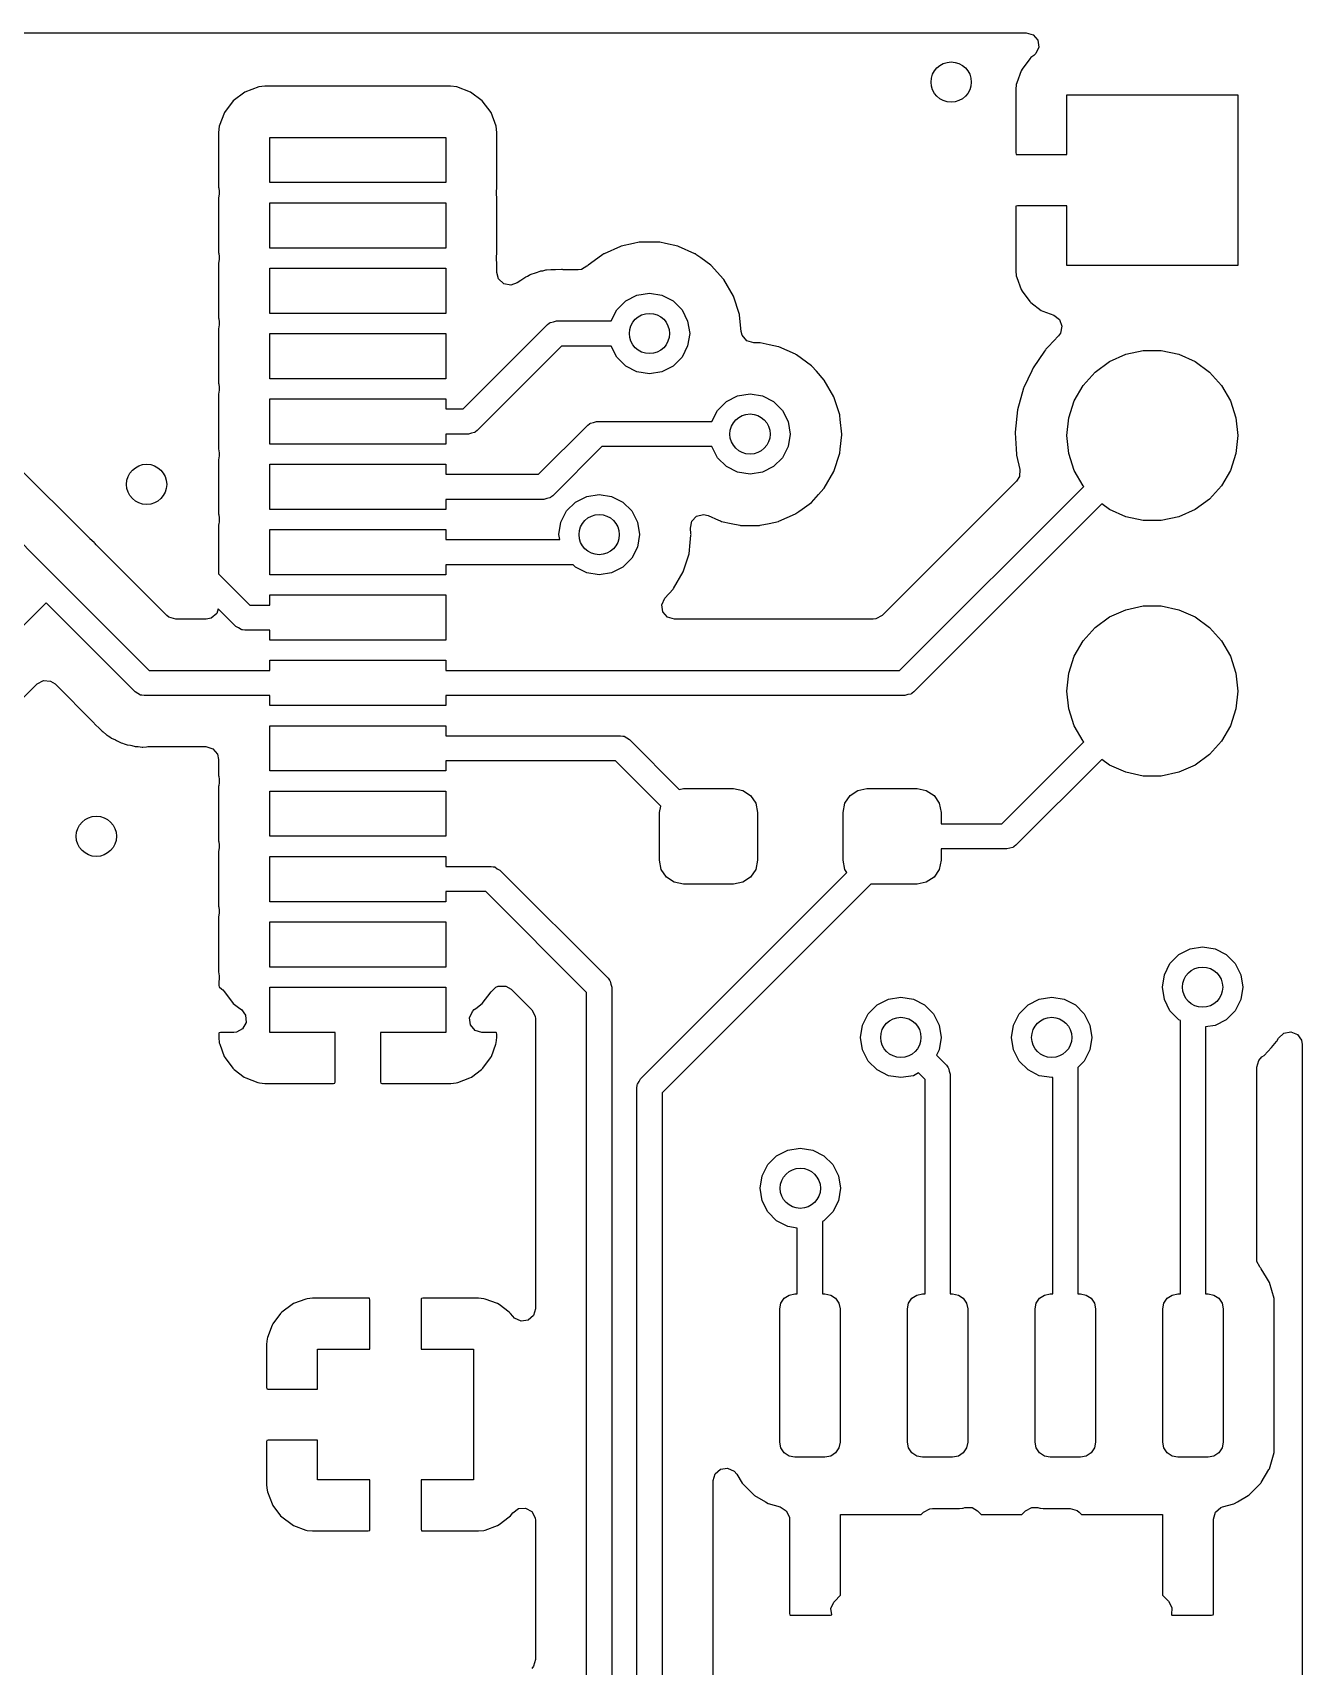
# Model space of a CAD drawing. Extents: x 175.5 to 201.5, y -108.8 to -70.5.
# Drawn here: x 188.87 to 201.49, y -86.75 to -70.51 of the extents above; entities that cross this region are included whole.
import ezdxf

# ---------------------------------------------------------------- set-up
doc = ezdxf.new("R2010")
doc.units = 0
doc.layers.add('BLACK', color=7, linetype='CONTINUOUS')

msp = doc.modelspace()

# ---------------------------------------------------------------- linework, layer by layer
at = {"layer": 'BLACK', "linetype": 'CONTINUOUS'}
for p, q in [((188.209, -70.5085), (198.747, -70.5085)), ((198.747, -70.5085), (198.815, -70.5285)), ((198.815, -70.5285), (198.862, -70.5822)), ((198.872, -70.6524), (198.842, -70.717)), ((198.862, -70.5822), (198.872, -70.6524)), ((198.782, -70.7693), (198.705, -70.8714)), ((198.794, -70.7567), (198.782, -70.7693)), ((198.823, -70.7353), (198.794, -70.7567)), ((198.842, -70.717), (198.823, -70.7353)), ((198.697, -70.8869), (198.652, -71.0074)), ((198.705, -70.8714), (198.697, -70.8869)), ((190.978, -71.0994), (190.862, -71.1867)), ((191.115, -71.0483), (190.978, -71.0994)), ((191.177, -71.0415), (191.115, -71.0483)), ((193.023, -71.0415), (191.177, -71.0415)), ((193.085, -71.0483), (193.023, -71.0415)), ((193.222, -71.0994), (193.085, -71.0483)), ((193.338, -71.1867), (193.222, -71.0994)), ((198.648, -71.0226), (198.642, -71.0735)), ((198.642, -71.0735), (198.642, -71.0803)), ((198.642, -71.0803), (198.642, -71.7029)), ((198.652, -71.0074), (198.648, -71.0226)), ((199.15, -71.721), (199.15, -71.125)), ((199.15, -71.125), (200.85, -71.125)), ((200.85, -71.125), (200.85, -72.825)), ((190.774, -71.3033), (190.723, -71.4397)), ((190.862, -71.1867), (190.774, -71.3033)), ((193.426, -71.3033), (193.338, -71.1867)), ((193.477, -71.4397), (193.426, -71.3033)), ((190.723, -71.4397), (190.716, -71.5019)), ((193.483, -71.5019), (193.477, -71.4397)), ((190.716, -71.5019), (190.716, -72.0481)), ((191.225, -72), (191.225, -71.55)), ((191.225, -71.55), (192.975, -71.55)), ((192.975, -71.55), (192.975, -72)), ((193.483, -72.0481), (193.483, -71.5019)), ((198.642, -71.7029), (198.646, -71.7181)), ((198.646, -71.7181), (198.648, -71.7193)), ((198.648, -71.7193), (198.656, -71.721)), ((198.656, -71.721), (199.15, -71.721)), ((190.716, -72.0481), (190.717, -72.0515)), ((190.721, -72.1136), (190.716, -72.1519)), ((190.717, -72.0515), (190.717, -72.0515)), ((190.717, -72.0515), (190.721, -72.0864)), ((190.721, -72.0864), (190.721, -72.1136)), ((192.975, -72), (191.225, -72)), ((193.479, -72.0864), (193.483, -72.0515)), ((193.479, -72.1136), (193.479, -72.0864)), ((193.483, -72.1519), (193.479, -72.1136)), ((193.483, -72.0515), (193.483, -72.0481)), ((193.483, -72.0515), (193.483, -72.0515)), ((190.716, -72.1519), (190.716, -72.6981)), ((191.225, -72.65), (191.225, -72.2)), ((191.225, -72.2), (192.975, -72.2)), ((192.975, -72.2), (192.975, -72.65)), ((193.483, -72.6981), (193.483, -72.1519)), ((198.644, -72.2349), (198.642, -72.2425)), ((198.642, -72.2425), (198.642, -72.8697)), ((198.645, -72.2335), (198.644, -72.2349)), ((198.66, -72.229), (198.645, -72.2335)), ((199.15, -72.229), (198.66, -72.229)), ((199.15, -72.825), (199.15, -72.229)), ((194.842, -72.6049), (194.718, -72.6312)), ((194.898, -72.5929), (194.842, -72.6049)), ((194.905, -72.5915), (194.898, -72.5929)), ((194.898, -72.5929), (194.898, -72.5929)), ((195.095, -72.5915), (194.905, -72.5915)), ((195.102, -72.5929), (195.095, -72.5915)), ((195.158, -72.6049), (195.102, -72.5929)), ((195.102, -72.5929), (195.102, -72.5929)), ((195.282, -72.6312), (195.158, -72.6049)), ((190.716, -72.6981), (190.717, -72.7015)), ((190.721, -72.7636), (190.716, -72.8019)), ((190.717, -72.7015), (190.717, -72.7015)), ((190.717, -72.7015), (190.721, -72.7364)), ((190.721, -72.7364), (190.721, -72.7636)), ((192.975, -72.65), (191.225, -72.65)), ((193.479, -72.7364), (193.483, -72.7015)), ((193.479, -72.7636), (193.479, -72.7364)), ((193.483, -72.8019), (193.479, -72.7636)), ((193.483, -72.7015), (193.483, -72.6981)), ((193.483, -72.7015), (193.483, -72.7015)), ((194.487, -72.75), (194.389, -72.8211)), ((194.538, -72.7128), (194.487, -72.75)), ((194.543, -72.7089), (194.538, -72.7128)), ((194.538, -72.7128), (194.538, -72.7128)), ((194.549, -72.7062), (194.543, -72.7089)), ((194.712, -72.6339), (194.549, -72.7062)), ((194.549, -72.7062), (194.549, -72.7062)), ((194.718, -72.6312), (194.712, -72.6339)), ((194.712, -72.6339), (194.712, -72.6339)), ((195.288, -72.6339), (195.282, -72.6312)), ((195.451, -72.7062), (195.288, -72.6339)), ((195.288, -72.6339), (195.288, -72.6339)), ((195.457, -72.7089), (195.451, -72.7062)), ((195.451, -72.7062), (195.451, -72.7062)), ((195.462, -72.7128), (195.457, -72.7089)), ((195.512, -72.7491), (195.462, -72.7128)), ((195.462, -72.7128), (195.462, -72.7128)), ((195.611, -72.8211), (195.512, -72.7491)), ((190.716, -72.8019), (190.716, -73.3481)), ((191.225, -73.3), (191.225, -72.85)), ((191.225, -72.85), (192.975, -72.85)), ((192.975, -72.85), (192.975, -73.3)), ((193.483, -72.8948), (193.483, -72.8019)), ((193.5, -72.957), (193.483, -72.8948)), ((193.767, -72.9404), (193.761, -72.9451)), ((193.786, -72.933), (193.767, -72.9404)), ((193.804, -72.9243), (193.786, -72.933)), ((193.815, -72.918), (193.804, -72.9243)), ((193.821, -72.914), (193.815, -72.918)), ((193.864, -72.9016), (193.821, -72.914)), ((193.875, -72.8978), (193.864, -72.9016)), ((193.909, -72.8844), (193.875, -72.8978)), ((193.916, -72.8815), (193.909, -72.8844)), ((193.909, -72.8844), (193.909, -72.8844)), ((193.936, -72.879), (193.916, -72.8815)), ((193.956, -72.875), (193.936, -72.879)), ((193.967, -72.8715), (193.956, -72.875)), ((193.975, -72.8693), (193.967, -72.8715)), ((193.967, -72.8715), (193.967, -72.8715)), ((194.019, -72.8679), (193.975, -72.8693)), ((194.031, -72.867), (194.019, -72.8679)), ((194.035, -72.8665), (194.031, -72.867)), ((194.063, -72.8665), (194.035, -72.8665)), ((194.067, -72.8664), (194.063, -72.8665)), ((194.127, -72.8645), (194.067, -72.8664)), ((194.135, -72.8643), (194.127, -72.8645)), ((194.127, -72.8645), (194.127, -72.8645)), ((194.143, -72.866), (194.135, -72.8643)), ((194.154, -72.8665), (194.143, -72.866)), ((194.292, -72.8665), (194.154, -72.8665)), ((194.325, -72.8621), (194.292, -72.8665)), ((194.378, -72.8292), (194.325, -72.8621)), ((194.379, -72.8305), (194.378, -72.8292)), ((194.384, -72.826), (194.379, -72.8305)), ((194.389, -72.8211), (194.384, -72.826)), ((195.616, -72.826), (195.611, -72.8211)), ((195.734, -72.957), (195.616, -72.826)), ((195.616, -72.826), (195.616, -72.826)), ((198.642, -72.8697), (198.642, -72.8765)), ((198.642, -72.8765), (198.648, -72.9274)), ((198.648, -72.9274), (198.652, -72.9426)), ((200.85, -72.825), (199.15, -72.825)), ((193.551, -73.0064), (193.5, -72.957)), ((193.621, -73.0203), (193.551, -73.0064)), ((193.684, -72.9956), (193.621, -73.0203)), ((193.722, -72.973), (193.684, -72.9955)), ((193.684, -72.9955), (193.684, -72.9956)), ((193.732, -72.9664), (193.722, -72.973)), ((193.761, -72.9451), (193.732, -72.9664)), ((193.761, -72.9451), (193.761, -72.9451)), ((194.876, -73.1196), (195, -73.1)), ((195, -73.1), (195.124, -73.1196)), ((195.739, -72.9631), (195.734, -72.957)), ((195.835, -73.1284), (195.739, -72.9631)), ((198.652, -72.9426), (198.697, -73.0631)), ((198.697, -73.0631), (198.705, -73.0786)), ((198.705, -73.0786), (198.782, -73.1807)), ((194.62, -73.375), (194.676, -73.2649)), ((194.676, -73.2649), (194.765, -73.1764)), ((194.765, -73.1764), (194.876, -73.1196)), ((195.124, -73.1196), (195.235, -73.1764)), ((195.235, -73.1764), (195.324, -73.2649)), ((195.324, -73.2649), (195.38, -73.3764)), ((195.894, -73.3101), (195.835, -73.1284)), ((198.782, -73.1807), (198.794, -73.1933)), ((198.794, -73.1933), (198.896, -73.2698)), ((190.716, -73.3481), (190.717, -73.3515)), ((190.721, -73.4136), (190.716, -73.4519)), ((190.717, -73.3515), (190.717, -73.3515)), ((190.717, -73.3515), (190.721, -73.3864)), ((190.721, -73.3864), (190.721, -73.4136)), ((192.975, -73.3), (191.225, -73.3)), ((193.148, -74.25), (193.987, -73.4116)), ((193.987, -73.4116), (194.004, -73.3983)), ((194.004, -73.3983), (194.007, -73.3948)), ((194.007, -73.3948), (194.01, -73.394)), ((194.01, -73.394), (194.015, -73.3901)), ((194.015, -73.3901), (194.045, -73.3837)), ((194.045, -73.3837), (194.075, -73.375)), ((194.075, -73.375), (194.62, -73.375)), ((195.38, -73.3764), (195.4, -73.5)), ((195.894, -73.3166), (195.894, -73.3101)), ((195.911, -73.4787), (195.894, -73.3166)), ((195.894, -73.3166), (195.894, -73.3166)), ((198.896, -73.2698), (198.912, -73.2783)), ((198.912, -73.2783), (199.021, -73.3191)), ((199.021, -73.3191), (199.078, -73.3618)), ((199.078, -73.3618), (199.102, -73.4283)), ((199.102, -73.4283), (199.087, -73.4977)), ((190.716, -73.4519), (190.716, -73.9981)), ((191.225, -73.95), (191.225, -73.5)), ((191.225, -73.5), (192.975, -73.5)), ((192.975, -73.5), (192.975, -73.95)), ((195.4, -73.5), (195.38, -73.6236)), ((195.922, -73.5178), (195.911, -73.4787)), ((195.968, -73.5715), (195.922, -73.5178)), ((196.037, -73.5915), (195.968, -73.5715)), ((199.068, -73.5242), (198.967, -73.6298)), ((199.087, -73.4977), (199.068, -73.5242)), ((194.127, -73.625), (193.288, -74.4634)), ((194.62, -73.625), (194.127, -73.625)), ((194.676, -73.7351), (194.62, -73.625)), ((194.765, -73.8236), (194.676, -73.7351)), ((195.324, -73.7351), (195.235, -73.8236)), ((195.38, -73.6236), (195.324, -73.7351)), ((196.095, -73.5915), (196.037, -73.5915)), ((196.102, -73.5929), (196.095, -73.5915)), ((196.189, -73.6114), (196.102, -73.5929)), ((196.102, -73.5929), (196.102, -73.5929)), ((196.282, -73.6312), (196.189, -73.6114)), ((196.288, -73.6339), (196.282, -73.6312)), ((196.451, -73.7062), (196.288, -73.6339)), ((196.288, -73.6339), (196.288, -73.6339)), ((196.457, -73.7089), (196.451, -73.7062)), ((196.451, -73.7062), (196.451, -73.7062)), ((196.462, -73.7128), (196.457, -73.7089)), ((196.512, -73.7491), (196.462, -73.7128)), ((196.462, -73.7128), (196.462, -73.7128)), ((196.611, -73.8211), (196.512, -73.7491)), ((198.928, -73.675), (198.815, -73.8417)), ((198.938, -73.6614), (198.928, -73.675)), ((198.941, -73.6571), (198.938, -73.6614)), ((198.938, -73.6614), (198.938, -73.6614)), ((198.967, -73.6298), (198.941, -73.6571)), ((199.575, -73.7789), (199.737, -73.7066)), ((199.737, -73.7066), (199.911, -73.6697)), ((199.911, -73.6697), (200.089, -73.6697)), ((200.089, -73.6697), (200.263, -73.7066)), ((200.263, -73.7066), (200.425, -73.7789)), ((194.876, -73.8804), (194.765, -73.8236)), ((195, -73.9), (194.876, -73.8804)), ((195.124, -73.8804), (195, -73.9)), ((195.235, -73.8236), (195.124, -73.8804)), ((196.616, -73.826), (196.611, -73.8211)), ((196.66, -73.8756), (196.616, -73.826)), ((196.616, -73.826), (196.616, -73.826)), ((196.739, -73.9631), (196.66, -73.8756)), ((198.801, -73.8714), (198.724, -74.0364)), ((198.815, -73.8417), (198.801, -73.8714)), ((199.312, -74.0154), (199.431, -73.8833)), ((199.431, -73.8833), (199.575, -73.7789)), ((200.425, -73.7789), (200.569, -73.8833)), ((200.569, -73.8833), (200.688, -74.0154)), ((190.716, -73.9981), (190.717, -74.0015)), ((190.721, -74.0636), (190.716, -74.1019)), ((190.717, -74.0015), (190.717, -74.0015)), ((190.717, -74.0015), (190.721, -74.0364)), ((190.721, -74.0364), (190.721, -74.0636)), ((192.975, -73.95), (191.225, -73.95)), ((196.835, -74.1284), (196.739, -73.9631)), ((198.721, -74.0443), (198.661, -74.2596)), ((198.724, -74.0364), (198.721, -74.0443)), ((199.223, -74.1693), (199.312, -74.0154)), ((200.688, -74.0154), (200.777, -74.1693)), ((190.716, -74.1019), (190.716, -74.6481)), ((191.225, -74.6), (191.225, -74.15)), ((191.225, -74.15), (192.975, -74.15)), ((192.975, -74.15), (192.975, -74.25)), ((195.676, -74.2649), (195.765, -74.1764)), ((195.765, -74.1764), (195.876, -74.1196)), ((195.876, -74.1196), (196, -74.1)), ((196, -74.1), (196.124, -74.1196)), ((196.124, -74.1196), (196.235, -74.1764)), ((196.235, -74.1764), (196.324, -74.2649)), ((196.894, -74.3101), (196.835, -74.1284)), ((199.169, -74.3383), (199.223, -74.1693)), ((200.777, -74.1693), (200.831, -74.3383)), ((192.975, -74.25), (193.148, -74.25)), ((194.386, -74.4116), (194.404, -74.3983)), ((194.404, -74.3983), (194.407, -74.3948)), ((194.407, -74.3948), (194.41, -74.394)), ((194.41, -74.394), (194.415, -74.3901)), ((194.415, -74.3901), (194.445, -74.3837)), ((194.445, -74.3837), (194.475, -74.375)), ((194.475, -74.375), (195.62, -74.375)), ((195.62, -74.375), (195.676, -74.2649)), ((196.324, -74.2649), (196.38, -74.3764)), ((196.38, -74.3764), (196.4, -74.5)), ((196.894, -74.3166), (196.894, -74.3101)), ((196.898, -74.3551), (196.894, -74.3166)), ((196.894, -74.3166), (196.894, -74.3166)), ((196.914, -74.5), (196.898, -74.3551)), ((198.661, -74.2596), (198.637, -74.4817)), ((199.15, -74.515), (199.169, -74.3383)), ((200.831, -74.3383), (200.85, -74.515)), ((193.2, -74.5), (192.975, -74.5)), ((192.975, -74.5), (192.975, -74.6)), ((193.23, -74.4913), (193.2, -74.5)), ((193.26, -74.4849), (193.23, -74.4913)), ((193.265, -74.481), (193.26, -74.4849)), ((193.268, -74.4802), (193.265, -74.481)), ((193.271, -74.4767), (193.268, -74.4802)), ((193.288, -74.4634), (193.271, -74.4767)), ((193.898, -74.9), (194.386, -74.4116)), ((196.4, -74.5), (196.38, -74.6236)), ((196.898, -74.6515), (196.913, -74.5066)), ((196.913, -74.5066), (196.914, -74.5)), ((198.637, -74.4817), (198.638, -74.4868)), ((198.638, -74.4868), (198.638, -74.4869)), ((198.638, -74.4869), (198.647, -74.6481)), ((199.169, -74.6917), (199.15, -74.515)), ((200.85, -74.515), (200.831, -74.6917)), ((190.716, -74.6481), (190.721, -74.6854)), ((190.721, -74.7136), (190.718, -74.7396)), ((190.721, -74.6854), (190.721, -74.6864)), ((190.721, -74.6864), (190.721, -74.7136)), ((192.975, -74.6), (191.225, -74.6)), ((194.526, -74.625), (194.038, -75.1134)), ((195.62, -74.625), (194.526, -74.625)), ((195.676, -74.7351), (195.62, -74.625)), ((196.38, -74.6236), (196.324, -74.7351)), ((196.835, -74.8716), (196.894, -74.6899)), ((196.894, -74.6899), (196.898, -74.6515)), ((198.647, -74.6481), (198.65, -74.7047)), ((198.65, -74.7047), (198.651, -74.7098)), ((198.651, -74.7098), (198.651, -74.7098)), ((198.651, -74.7098), (198.683, -74.8527)), ((199.223, -74.8607), (199.169, -74.6917)), ((200.831, -74.6917), (200.777, -74.8607)), ((189.431, -75.5352), (188.67, -74.7745)), ((190.718, -74.7396), (190.716, -74.7519)), ((190.716, -74.7519), (190.716, -75.2981)), ((191.225, -75.25), (191.225, -74.8)), ((191.225, -74.8), (192.975, -74.8)), ((192.975, -74.8), (192.975, -74.9)), ((195.765, -74.8236), (195.676, -74.7351)), ((195.876, -74.8804), (195.765, -74.8236)), ((196, -74.9), (195.876, -74.8804)), ((196.124, -74.8804), (196, -74.9)), ((196.235, -74.8236), (196.124, -74.8804)), ((196.324, -74.7351), (196.235, -74.8236)), ((196.739, -75.0369), (196.835, -74.8716)), ((198.683, -74.8527), (198.679, -74.9235)), ((199.312, -75.0146), (199.223, -74.8607)), ((200.777, -74.8607), (200.688, -75.0146)), ((188.125, -74.9482), (189.088, -75.9116)), ((192.975, -74.9), (193.898, -74.9)), ((196.682, -75.0999), (196.735, -75.0419)), ((196.735, -75.0419), (196.739, -75.0369)), ((196.735, -75.0419), (196.735, -75.0419)), ((198.65, -74.9695), (197.314, -76.3046)), ((197.488, -76.85), (199.318, -75.0205)), ((198.679, -74.9235), (198.65, -74.9695)), ((199.318, -75.0205), (199.312, -75.0146)), ((200.688, -75.0146), (200.569, -75.1467)), ((193.95, -75.15), (192.975, -75.15)), ((192.975, -75.15), (192.975, -75.25)), ((193.979, -75.1413), (193.95, -75.15)), ((194.009, -75.1349), (193.979, -75.1413)), ((194.015, -75.131), (194.009, -75.1349)), ((194.017, -75.1302), (194.015, -75.131)), ((194.02, -75.1267), (194.017, -75.1302)), ((194.038, -75.1134), (194.02, -75.1267)), ((194.176, -75.2649), (194.265, -75.1764)), ((194.265, -75.1764), (194.376, -75.1196)), ((194.376, -75.1196), (194.5, -75.1)), ((194.5, -75.1), (194.624, -75.1196)), ((194.624, -75.1196), (194.735, -75.1764)), ((194.735, -75.1764), (194.824, -75.2649)), ((196.519, -75.246), (196.611, -75.1789)), ((196.611, -75.1789), (196.682, -75.0999)), ((199.497, -75.1946), (197.628, -77.0634)), ((199.575, -75.2511), (199.497, -75.1946)), ((200.569, -75.1467), (200.425, -75.2511)), ((190.716, -75.2981), (190.717, -75.3015)), ((190.717, -75.3015), (190.717, -75.3015)), ((190.717, -75.3015), (190.721, -75.3364)), ((190.72, -75.3702), (190.717, -75.397)), ((190.721, -75.3636), (190.72, -75.3702)), ((190.721, -75.3364), (190.721, -75.3636)), ((192.975, -75.25), (191.225, -75.25)), ((194.1, -75.5), (194.12, -75.3764)), ((194.12, -75.3764), (194.176, -75.2649)), ((194.824, -75.2649), (194.88, -75.3764)), ((194.88, -75.3764), (194.9, -75.5)), ((195.407, -75.4373), (195.42, -75.3675)), ((195.42, -75.3675), (195.468, -75.3156)), ((195.468, -75.3156), (195.537, -75.2982)), ((195.537, -75.2982), (195.583, -75.309)), ((195.583, -75.309), (195.687, -75.3552)), ((195.687, -75.3552), (195.706, -75.3636)), ((195.706, -75.3636), (195.718, -75.3688)), ((195.718, -75.3688), (195.811, -75.3886)), ((196.189, -75.3886), (196.282, -75.3688)), ((196.282, -75.3688), (196.288, -75.3661)), ((196.288, -75.3661), (196.451, -75.2938)), ((196.451, -75.2938), (196.457, -75.2911)), ((196.451, -75.2938), (196.451, -75.2938)), ((196.457, -75.2911), (196.484, -75.271)), ((196.484, -75.271), (196.519, -75.246)), ((199.737, -75.3234), (199.575, -75.2511)), ((199.911, -75.3603), (199.737, -75.3234)), ((200.089, -75.3603), (199.911, -75.3603)), ((200.263, -75.3234), (200.089, -75.3603)), ((200.425, -75.2511), (200.263, -75.3234)), ((189.437, -75.5406), (189.431, -75.5352)), ((190.717, -75.397), (190.716, -75.4019)), ((190.716, -75.4019), (190.716, -75.8897)), ((191.225, -75.9), (191.225, -75.45)), ((191.225, -75.45), (192.975, -75.45)), ((192.975, -75.45), (192.975, -75.55)), ((194.108, -75.55), (194.1, -75.5)), ((194.9, -75.5), (194.88, -75.6236)), ((195.405, -75.5777), (195.413, -75.5066)), ((195.413, -75.4934), (195.407, -75.4373)), ((195.414, -75.5), (195.413, -75.4934)), ((195.413, -75.5066), (195.414, -75.5)), ((195.811, -75.3886), (195.898, -75.4071)), ((195.898, -75.4071), (195.898, -75.4071)), ((195.898, -75.4071), (195.905, -75.4085)), ((195.905, -75.4085), (196.095, -75.4085)), ((196.095, -75.4085), (196.102, -75.4071)), ((196.102, -75.4071), (196.189, -75.3886)), ((196.102, -75.4071), (196.102, -75.4071)), ((189.479, -75.5777), (189.437, -75.5406)), ((189.483, -75.5843), (189.479, -75.5777)), ((189.484, -75.5845), (189.483, -75.5843)), ((189.483, -75.5843), (189.483, -75.5843)), ((189.499, -75.6028), (189.484, -75.5845)), ((190.201, -76.3046), (189.499, -75.6028)), ((192.975, -75.55), (194.108, -75.55)), ((194.88, -75.6236), (194.824, -75.7351)), ((195.335, -75.8716), (195.394, -75.6899)), ((195.394, -75.6899), (195.405, -75.5777)), ((194.241, -75.8), (192.975, -75.8)), ((192.975, -75.8), (192.975, -75.9)), ((194.265, -75.8236), (194.241, -75.8)), ((194.376, -75.8804), (194.265, -75.8236)), ((194.735, -75.8236), (194.624, -75.8804)), ((194.824, -75.7351), (194.735, -75.8236)), ((189.088, -75.9116), (189.088, -75.9116)), ((189.088, -75.9116), (190.027, -76.85)), ((190.716, -75.8897), (191.027, -76.2)), ((192.975, -75.9), (191.225, -75.9)), ((194.5, -75.9), (194.376, -75.8804)), ((194.624, -75.8804), (194.5, -75.9)), ((195.239, -76.0369), (195.335, -75.8716)), ((189, -76.1768), (188.125, -77.0518)), ((189.887, -77.0634), (189, -76.1768)), ((191.225, -76.2), (191.225, -76.1)), ((191.225, -76.1), (192.975, -76.1)), ((192.975, -76.1), (192.975, -76.55)), ((195.123, -76.1976), (195.154, -76.1312)), ((195.154, -76.1312), (195.235, -76.0419)), ((195.235, -76.0419), (195.239, -76.0369)), ((195.235, -76.0419), (195.235, -76.0419)), ((190.221, -76.3215), (190.201, -76.3046)), ((190.29, -76.3415), (190.221, -76.3215)), ((190.591, -76.3415), (190.29, -76.3415)), ((190.643, -76.3301), (190.591, -76.3415)), ((190.697, -76.2836), (190.643, -76.3301)), ((190.711, -76.2374), (190.697, -76.2836)), ((190.887, -76.4134), (190.711, -76.2374)), ((191.027, -76.2), (191.225, -76.2)), ((195.133, -76.2678), (195.123, -76.1976)), ((195.18, -76.3215), (195.133, -76.2678)), ((195.248, -76.3415), (195.18, -76.3215)), ((197.225, -76.3415), (195.248, -76.3415)), ((197.252, -76.3386), (197.225, -76.3415)), ((197.314, -76.3046), (197.252, -76.3386)), ((199.431, -76.4233), (199.575, -76.3189)), ((199.575, -76.3189), (199.737, -76.2466)), ((199.737, -76.2466), (199.911, -76.2097)), ((199.911, -76.2097), (200.089, -76.2097)), ((200.089, -76.2097), (200.263, -76.2466)), ((200.263, -76.2466), (200.425, -76.3189)), ((200.425, -76.3189), (200.569, -76.4233)), ((190.914, -76.4282), (190.887, -76.4134)), ((190.939, -76.4449), (190.914, -76.4282)), ((190.946, -76.4458), (190.939, -76.4449)), ((190.948, -76.4471), (190.946, -76.4458)), ((190.953, -76.4468), (190.948, -76.4471)), ((190.975, -76.45), (190.953, -76.4468)), ((191.225, -76.45), (190.975, -76.45)), ((191.225, -76.55), (191.225, -76.45)), ((199.312, -76.5554), (199.431, -76.4233)), ((200.569, -76.4233), (200.688, -76.5554)), ((192.975, -76.55), (191.225, -76.55)), ((199.223, -76.7093), (199.312, -76.5554)), ((200.688, -76.5554), (200.777, -76.7093)), ((191.225, -76.85), (191.225, -76.75)), ((191.225, -76.75), (192.975, -76.75)), ((192.975, -76.75), (192.975, -76.85)), ((199.169, -76.8783), (199.223, -76.7093)), ((200.777, -76.7093), (200.831, -76.8783)), ((188.67, -77.2255), (188.911, -76.985)), ((188.911, -76.985), (188.973, -76.951)), ((188.973, -76.951), (189.044, -76.956)), ((189.044, -76.956), (189.089, -76.985)), ((189.089, -76.985), (189.471, -77.3672)), ((190.027, -76.85), (191.225, -76.85)), ((192.975, -76.85), (197.488, -76.85)), ((199.15, -77.055), (199.169, -76.8783)), ((200.831, -76.8783), (200.85, -77.055)), ((189.914, -77.0782), (189.887, -77.0634)), ((189.939, -77.0949), (189.914, -77.0782)), ((189.946, -77.0958), (189.939, -77.0949)), ((189.948, -77.0971), (189.946, -77.0958)), ((189.953, -77.0968), (189.948, -77.0971)), ((189.975, -77.1), (189.953, -77.0968)), ((191.225, -77.1), (189.975, -77.1)), ((191.225, -77.2), (191.225, -77.1)), ((197.54, -77.1), (192.975, -77.1)), ((192.975, -77.1), (192.975, -77.2)), ((197.57, -77.0913), (197.54, -77.1)), ((197.6, -77.0849), (197.57, -77.0913)), ((197.605, -77.081), (197.6, -77.0849)), ((197.608, -77.0802), (197.605, -77.081)), ((197.611, -77.0767), (197.608, -77.0802)), ((197.628, -77.0634), (197.611, -77.0767)), ((199.169, -77.2317), (199.15, -77.055)), ((200.85, -77.055), (200.831, -77.2317)), ((192.975, -77.2), (191.225, -77.2)), ((199.223, -77.4007), (199.169, -77.2317)), ((200.831, -77.2317), (200.777, -77.4007)), ((189.471, -77.3672), (189.479, -77.3755)), ((189.479, -77.3755), (189.483, -77.382)), ((189.483, -77.382), (189.489, -77.3874)), ((189.489, -77.3874), (189.533, -77.4287)), ((189.533, -77.4287), (189.536, -77.4314)), ((189.536, -77.4314), (189.555, -77.4511)), ((189.555, -77.4511), (189.558, -77.4536)), ((189.558, -77.4536), (189.567, -77.4613)), ((189.567, -77.4613), (189.6, -77.4916)), ((191.225, -77.85), (191.225, -77.4)), ((191.225, -77.4), (192.975, -77.4)), ((192.975, -77.4), (192.975, -77.5)), ((199.312, -77.5546), (199.223, -77.4007)), ((200.777, -77.4007), (200.688, -77.5546)), ((189.6, -77.4916), (189.607, -77.4954)), ((189.607, -77.4954), (189.617, -77.5013)), ((189.617, -77.5013), (189.634, -77.5122)), ((189.634, -77.5122), (189.65, -77.5246)), ((189.65, -77.5246), (189.691, -77.5422)), ((189.691, -77.5422), (189.701, -77.5474)), ((189.701, -77.5474), (189.74, -77.5687)), ((189.74, -77.5687), (189.748, -77.5707)), ((189.748, -77.5707), (189.748, -77.5707)), ((189.748, -77.5707), (189.76, -77.5737)), ((189.76, -77.5737), (189.778, -77.5801)), ((189.778, -77.5801), (189.797, -77.5882)), ((189.797, -77.5882), (189.805, -77.5894)), ((189.805, -77.5894), (189.805, -77.5894)), ((189.805, -77.5894), (189.841, -77.5951)), ((189.841, -77.5951), (189.852, -77.5975)), ((189.852, -77.5975), (189.887, -77.6065)), ((189.887, -77.6065), (189.895, -77.6085)), ((189.895, -77.6085), (189.915, -77.6085)), ((189.915, -77.6085), (189.935, -77.6101)), ((189.935, -77.6101), (189.955, -77.6132)), ((189.955, -77.6132), (189.963, -77.6125)), ((189.963, -77.6125), (189.999, -77.6091)), ((189.999, -77.6091), (190.011, -77.6085)), ((190.011, -77.6085), (190.59, -77.6085)), ((190.59, -77.6085), (190.659, -77.6285)), ((190.659, -77.6285), (190.705, -77.6822)), ((192.975, -77.5), (194.712, -77.5)), ((194.712, -77.5), (194.735, -77.5032)), ((194.735, -77.5032), (194.739, -77.5029)), ((194.739, -77.5029), (194.742, -77.5042)), ((194.742, -77.5042), (194.748, -77.5051)), ((194.748, -77.5051), (194.774, -77.5218)), ((194.774, -77.5218), (194.801, -77.5366)), ((194.801, -77.5366), (195.297, -78.033)), ((198.503, -78.375), (199.318, -77.5605)), ((199.318, -77.5605), (199.312, -77.5546)), ((200.688, -77.5546), (200.569, -77.6867)), ((190.705, -77.6822), (190.716, -77.7345)), ((190.716, -77.7345), (190.716, -77.8981)), ((194.661, -77.75), (192.975, -77.75)), ((192.975, -77.75), (192.975, -77.85)), ((195.112, -78.2014), (194.661, -77.75)), ((199.497, -77.7346), (198.643, -78.5884)), ((199.575, -77.7911), (199.497, -77.7346)), ((199.737, -77.8634), (199.575, -77.7911)), ((200.425, -77.7911), (200.263, -77.8634)), ((200.569, -77.6867), (200.425, -77.7911)), ((190.716, -77.8981), (190.717, -77.9015)), ((190.717, -77.9015), (190.717, -77.9015)), ((190.717, -77.9015), (190.721, -77.9364)), ((190.721, -77.9636), (190.717, -77.9979)), ((190.721, -77.9364), (190.721, -77.9636)), ((192.975, -77.85), (191.225, -77.85)), ((199.911, -77.9003), (199.737, -77.8634)), ((200.089, -77.9003), (199.911, -77.9003)), ((200.263, -77.8634), (200.089, -77.9003)), ((190.717, -77.9979), (190.716, -78.0019)), ((190.716, -78.0019), (190.716, -78.5481)), ((191.225, -78.5), (191.225, -78.05)), ((191.225, -78.05), (192.975, -78.05)), ((192.975, -78.05), (192.975, -78.5)), ((195.297, -78.033), (195.337, -78.025)), ((195.337, -78.025), (195.837, -78.025)), ((195.837, -78.025), (195.928, -78.0431)), ((195.928, -78.0431), (196.005, -78.0946)), ((196.005, -78.0946), (196.057, -78.1716)), ((196.943, -78.1716), (196.995, -78.0946)), ((196.995, -78.0946), (197.072, -78.0431)), ((197.072, -78.0431), (197.162, -78.025)), ((197.162, -78.025), (197.662, -78.025)), ((197.662, -78.025), (197.753, -78.0431)), ((197.753, -78.0431), (197.83, -78.0946)), ((197.83, -78.0946), (197.882, -78.1716)), ((195.1, -78.2625), (195.112, -78.2014)), ((195.1, -78.7375), (195.1, -78.2625)), ((196.057, -78.1716), (196.075, -78.2625)), ((196.075, -78.2625), (196.075, -78.7375)), ((196.925, -78.2625), (196.943, -78.1716)), ((196.925, -78.7375), (196.925, -78.2625)), ((197.882, -78.1716), (197.9, -78.2625)), ((197.9, -78.2625), (197.9, -78.375)), ((197.9, -78.375), (198.503, -78.375)), ((190.716, -78.5481), (190.717, -78.5515)), ((190.721, -78.6136), (190.716, -78.6519)), ((190.717, -78.5515), (190.717, -78.5515)), ((190.717, -78.5515), (190.721, -78.5864)), ((190.721, -78.5864), (190.721, -78.6136)), ((192.975, -78.5), (191.225, -78.5)), ((198.555, -78.625), (197.9, -78.625)), ((197.9, -78.625), (197.9, -78.7375)), ((198.585, -78.6163), (198.555, -78.625)), ((198.615, -78.6099), (198.585, -78.6163)), ((198.62, -78.606), (198.615, -78.6099)), ((198.623, -78.6052), (198.62, -78.606)), ((198.626, -78.6017), (198.623, -78.6052)), ((198.643, -78.5884), (198.626, -78.6017)), ((190.716, -78.6519), (190.716, -79.1981)), ((191.225, -79.15), (191.225, -78.7)), ((191.225, -78.7), (192.975, -78.7)), ((192.975, -78.7), (192.975, -78.8)), ((195.118, -78.8284), (195.1, -78.7375)), ((196.075, -78.7375), (196.057, -78.8284)), ((196.943, -78.8284), (196.925, -78.7375)), ((197.9, -78.7375), (197.882, -78.8284)), ((192.975, -78.8), (193.425, -78.8)), ((193.425, -78.8), (193.447, -78.8032)), ((193.447, -78.8032), (193.452, -78.8029)), ((193.452, -78.8029), (193.454, -78.8042)), ((193.454, -78.8042), (193.461, -78.8051)), ((193.461, -78.8051), (193.486, -78.8218)), ((193.486, -78.8218), (193.513, -78.8366)), ((193.513, -78.8366), (194.588, -79.9116)), ((194.912, -80.9116), (196.964, -78.8594)), ((195.17, -78.9054), (195.118, -78.8284)), ((195.247, -78.9569), (195.17, -78.9054)), ((196.005, -78.9054), (195.928, -78.9569)), ((196.057, -78.8284), (196.005, -78.9054)), ((196.964, -78.8594), (196.943, -78.8284)), ((197.83, -78.9054), (197.753, -78.9569)), ((197.882, -78.8284), (197.83, -78.9054)), ((193.373, -79.05), (192.975, -79.05)), ((192.975, -79.05), (192.975, -79.15)), ((194.375, -80.0518), (193.373, -79.05)), ((197.202, -78.975), (195.125, -81.0518)), ((195.337, -78.975), (195.247, -78.9569)), ((195.837, -78.975), (195.337, -78.975)), ((195.928, -78.9569), (195.837, -78.975)), ((197.662, -78.975), (197.202, -78.975)), ((197.753, -78.9569), (197.662, -78.975)), ((190.716, -79.1981), (190.717, -79.2015)), ((190.721, -79.2636), (190.716, -79.3019)), ((190.717, -79.2015), (190.717, -79.2015)), ((190.717, -79.2015), (190.721, -79.2364)), ((190.721, -79.2364), (190.721, -79.2636)), ((192.975, -79.15), (191.225, -79.15)), ((190.716, -79.3019), (190.716, -79.8481)), ((191.225, -79.8), (191.225, -79.35)), ((191.225, -79.35), (192.975, -79.35)), ((192.975, -79.35), (192.975, -79.8)), ((200.376, -79.6196), (200.5, -79.6)), ((200.5, -79.6), (200.624, -79.6196)), ((200.176, -79.7649), (200.265, -79.6764)), ((200.265, -79.6764), (200.376, -79.6196)), ((200.624, -79.6196), (200.735, -79.6764)), ((200.735, -79.6764), (200.824, -79.7649)), ((190.716, -79.8481), (190.721, -79.8887)), ((190.721, -79.9159), (190.717, -79.9485)), ((190.721, -79.8887), (190.721, -79.9159)), ((192.975, -79.8), (191.225, -79.8)), ((194.588, -79.9116), (194.602, -79.9294)), ((200.1, -80), (200.12, -79.8764)), ((200.12, -79.8764), (200.176, -79.7649)), ((200.824, -79.7649), (200.88, -79.8764)), ((200.88, -79.8764), (200.9, -80)), ((190.717, -79.9485), (190.717, -79.9553)), ((190.717, -79.9553), (190.717, -79.9819)), ((190.717, -79.9819), (190.721, -79.9971)), ((190.721, -79.9971), (190.747, -80.0194)), ((190.747, -80.0194), (190.747, -80.0199)), ((190.747, -80.0199), (190.759, -80.0267)), ((190.759, -80.0267), (190.774, -80.0468)), ((190.774, -80.0468), (190.774, -80.0467)), ((190.774, -80.0467), (190.862, -80.1633)), ((191.225, -80), (192.975, -80)), ((191.225, -80.45), (191.225, -80)), ((192.975, -80), (192.975, -80.45)), ((193.338, -80.1633), (193.426, -80.0467)), ((193.426, -80.0469), (193.472, -80.0009)), ((193.426, -80.0467), (193.426, -80.0469)), ((193.472, -80.0009), (193.497, -79.9906)), ((193.497, -79.9906), (193.501, -79.9895)), ((193.501, -79.9895), (193.572, -79.9895)), ((193.572, -79.9895), (193.625, -80.0213)), ((193.625, -80.0213), (193.83, -80.2255)), ((194.375, -86.9482), (194.375, -80.0518)), ((194.602, -79.9294), (194.605, -79.9325)), ((194.605, -79.9325), (194.606, -79.9352)), ((194.606, -79.9352), (194.61, -79.9404)), ((194.61, -79.9404), (194.616, -79.9705)), ((194.616, -79.9705), (194.625, -80)), ((194.625, -80), (194.625, -87)), ((200.12, -80.1236), (200.1, -80)), ((200.9, -80), (200.88, -80.1236)), ((190.862, -80.1633), (190.927, -80.2121)), ((190.927, -80.2121), (190.942, -80.2232)), ((190.942, -80.2232), (190.984, -80.28)), ((193.209, -80.3061), (193.239, -80.2415)), ((193.239, -80.2415), (193.258, -80.2232)), ((193.258, -80.2232), (193.273, -80.2121)), ((193.273, -80.2121), (193.338, -80.1633)), ((193.83, -80.2255), (193.864, -80.2878)), ((197.176, -80.2649), (197.265, -80.1764)), ((197.265, -80.1764), (197.376, -80.1196)), ((197.376, -80.1196), (197.5, -80.1)), ((197.5, -80.1), (197.624, -80.1196)), ((197.624, -80.1196), (197.735, -80.1764)), ((197.735, -80.1764), (197.824, -80.2649)), ((198.676, -80.2649), (198.765, -80.1764)), ((198.765, -80.1764), (198.876, -80.1196)), ((198.876, -80.1196), (199, -80.1)), ((199, -80.1), (199.124, -80.1196)), ((199.124, -80.1196), (199.235, -80.1764)), ((199.235, -80.1764), (199.324, -80.2649)), ((200.176, -80.2351), (200.12, -80.1236)), ((200.265, -80.3236), (200.176, -80.2351)), ((200.824, -80.2351), (200.735, -80.3236)), ((200.88, -80.1236), (200.824, -80.2351)), ((190.955, -80.4131), (190.893, -80.4471)), ((190.989, -80.3509), (190.955, -80.4131)), ((190.984, -80.28), (190.989, -80.3509)), ((193.219, -80.3763), (193.209, -80.3061)), ((193.266, -80.43), (193.219, -80.3763)), ((193.864, -80.2878), (193.867, -80.3146)), ((193.867, -80.3146), (193.867, -83.1972)), ((197.1, -80.5), (197.12, -80.3764)), ((197.12, -80.3764), (197.176, -80.2649)), ((197.824, -80.2649), (197.88, -80.3764)), ((197.88, -80.3764), (197.9, -80.5)), ((198.6, -80.5), (198.62, -80.3764)), ((198.62, -80.3764), (198.676, -80.2649)), ((199.324, -80.2649), (199.38, -80.3764)), ((199.38, -80.3764), (199.4, -80.5)), ((200.28, -80.3313), (200.265, -80.3236)), ((200.28, -83.05), (200.28, -80.3313)), ((200.624, -80.3804), (200.53, -80.3952)), ((200.53, -80.3952), (200.53, -83.05)), ((200.735, -80.3236), (200.624, -80.3804)), ((190.719, -80.4559), (190.717, -80.4635)), ((190.717, -80.4635), (190.717, -80.4947)), ((190.717, -80.4947), (190.717, -80.5015)), ((190.717, -80.5015), (190.723, -80.5524)), ((190.72, -80.4545), (190.719, -80.4559)), ((190.735, -80.45), (190.72, -80.4545)), ((190.723, -80.5524), (190.727, -80.5676)), ((190.727, -80.5676), (190.772, -80.6881)), ((190.866, -80.45), (190.735, -80.45)), ((190.893, -80.4471), (190.866, -80.45)), ((191.875, -80.45), (191.225, -80.45)), ((191.875, -80.9445), (191.875, -80.45)), ((192.327, -80.4524), (192.325, -80.4613)), ((192.325, -80.4613), (192.325, -80.4635)), ((192.325, -80.4635), (192.325, -80.9399)), ((192.975, -80.45), (192.327, -80.45)), ((192.327, -80.45), (192.327, -80.4524)), ((193.334, -80.45), (193.266, -80.43)), ((193.469, -80.45), (193.334, -80.45)), ((193.428, -80.6881), (193.473, -80.5676)), ((193.477, -80.4517), (193.469, -80.45)), ((193.473, -80.5676), (193.477, -80.5524)), ((193.479, -80.4529), (193.477, -80.4517)), ((193.477, -80.5524), (193.483, -80.5015)), ((193.483, -80.4681), (193.479, -80.4529)), ((193.483, -80.4947), (193.483, -80.4681)), ((193.483, -80.5015), (193.483, -80.4947)), ((197.12, -80.6236), (197.1, -80.5)), ((197.9, -80.5), (197.88, -80.6236)), ((198.62, -80.6236), (198.6, -80.5)), ((199.4, -80.5), (199.38, -80.6236)), ((201.184, -80.5985), (201.235, -80.5419)), ((201.235, -80.5419), (201.239, -80.5369)), ((201.235, -80.5419), (201.235, -80.5419)), ((201.239, -80.5369), (201.256, -80.5069)), ((201.256, -80.5069), (201.308, -80.4579)), ((201.308, -80.4579), (201.377, -80.4445)), ((201.377, -80.4445), (201.443, -80.4709)), ((201.443, -80.4709), (201.485, -80.5287)), ((201.485, -80.5287), (201.492, -80.5699)), ((201.492, -80.5699), (201.492, -108.365)), ((190.772, -80.6881), (190.78, -80.7036)), ((190.78, -80.7036), (190.857, -80.8057)), ((193.343, -80.8057), (193.42, -80.7036)), ((193.42, -80.7036), (193.428, -80.6881)), ((197.176, -80.7351), (197.12, -80.6236)), ((197.265, -80.8236), (197.176, -80.7351)), ((197.88, -80.6236), (197.853, -80.6766)), ((197.853, -80.6766), (197.953, -80.7766)), ((198.676, -80.7351), (198.62, -80.6236)), ((198.765, -80.8236), (198.676, -80.7351)), ((199.324, -80.7351), (199.26, -80.7987)), ((199.38, -80.6236), (199.324, -80.7351)), ((201.038, -80.7959), (201.059, -80.7278)), ((201.059, -80.7278), (201.09, -80.694)), ((201.09, -80.694), (201.111, -80.6789)), ((201.111, -80.6789), (201.184, -80.5985)), ((190.857, -80.8057), (190.869, -80.8183)), ((190.869, -80.8183), (190.971, -80.8948)), ((190.971, -80.8948), (190.987, -80.9033)), ((193.213, -80.9033), (193.229, -80.8948)), ((193.229, -80.8948), (193.331, -80.8183)), ((193.331, -80.8183), (193.343, -80.8057)), ((197.376, -80.8804), (197.265, -80.8236)), ((197.5, -80.9), (197.376, -80.8804)), ((197.624, -80.8804), (197.5, -80.9)), ((197.677, -80.8534), (197.624, -80.8804)), ((197.74, -80.9168), (197.677, -80.8534)), ((197.953, -80.7766), (197.967, -80.7944)), ((197.967, -80.7944), (197.97, -80.7975)), ((197.97, -80.7975), (197.971, -80.8002)), ((197.971, -80.8002), (197.975, -80.8054)), ((197.975, -80.8054), (197.981, -80.8355)), ((197.981, -80.8355), (197.99, -80.865)), ((197.99, -80.865), (197.99, -83.05)), ((198.876, -80.8804), (198.765, -80.8236)), ((199, -80.9), (198.876, -80.8804)), ((199.01, -80.8984), (199, -80.9)), ((199.01, -83.05), (199.01, -80.8984)), ((199.26, -80.7987), (199.26, -83.05)), ((201.038, -82.7), (201.038, -80.7959)), ((190.987, -80.9033), (191.107, -80.9485)), ((191.107, -80.9485), (191.123, -80.9521)), ((191.123, -80.9521), (191.174, -80.9576)), ((191.174, -80.9576), (191.18, -80.958)), ((191.18, -80.958), (191.857, -80.958)), ((191.857, -80.958), (191.872, -80.9535)), ((191.872, -80.9535), (191.873, -80.9521)), ((191.873, -80.9521), (191.875, -80.9445)), ((192.325, -80.9399), (192.329, -80.9551)), ((192.329, -80.9551), (192.331, -80.9563)), ((192.331, -80.9563), (192.339, -80.958)), ((192.339, -80.958), (193.02, -80.958)), ((193.02, -80.958), (193.026, -80.9576)), ((193.026, -80.9576), (193.077, -80.9521)), ((193.077, -80.9521), (193.093, -80.9485)), ((193.093, -80.9485), (193.213, -80.9033)), ((194.875, -81), (194.878, -80.978)), ((194.875, -98.9482), (194.875, -81)), ((194.878, -80.9734), (194.879, -80.9709)), ((194.878, -80.978), (194.878, -80.9734)), ((194.879, -80.9709), (194.88, -80.9645)), ((194.88, -80.9645), (194.897, -80.9386)), ((194.897, -80.9386), (194.912, -80.9116)), ((195.125, -81.0518), (195.125, -99)), ((197.74, -83.05), (197.74, -80.9168)), ((196.176, -81.7649), (196.265, -81.6764)), ((196.265, -81.6764), (196.376, -81.6196)), ((196.376, -81.6196), (196.5, -81.6)), ((196.5, -81.6), (196.624, -81.6196)), ((196.624, -81.6196), (196.735, -81.6764)), ((196.735, -81.6764), (196.824, -81.7649)), ((196.12, -81.8764), (196.176, -81.7649)), ((196.824, -81.7649), (196.88, -81.8764)), ((196.1, -82), (196.12, -81.8764)), ((196.12, -82.1236), (196.1, -82)), ((196.88, -81.8764), (196.9, -82)), ((196.9, -82), (196.88, -82.1236)), ((196.176, -82.2351), (196.12, -82.1236)), ((196.88, -82.1236), (196.824, -82.2351)), ((196.265, -82.3236), (196.176, -82.2351)), ((196.376, -82.3804), (196.265, -82.3236)), ((196.735, -82.3236), (196.72, -82.3313)), ((196.72, -82.3313), (196.72, -83.05)), ((196.824, -82.2351), (196.735, -82.3236)), ((196.47, -82.3952), (196.376, -82.3804)), ((196.47, -83.05), (196.47, -82.3952)), ((201.041, -82.7268), (201.038, -82.7)), ((201.07, -82.7802), (201.041, -82.7268)), ((201.069, -82.7813), (201.07, -82.7802)), ((201.074, -82.7876), (201.069, -82.7813)), ((201.079, -82.7932), (201.074, -82.7876)), ((201.083, -82.8), (201.079, -82.7932)), ((201.135, -82.8871), (201.083, -82.8)), ((201.083, -82.8), (201.083, -82.8)), ((201.164, -82.9364), (201.135, -82.8871)), ((201.211, -83.0962), (201.164, -82.9364)), ((191.446, -83.1552), (191.344, -83.2317)), ((191.462, -83.1467), (191.446, -83.1552)), ((191.582, -83.1015), (191.462, -83.1467)), ((191.598, -83.0979), (191.582, -83.1015)), ((191.649, -83.0924), (191.598, -83.0979)), ((191.655, -83.092), (191.649, -83.0924)), ((192.207, -83.092), (191.655, -83.092)), ((192.215, -83.0937), (192.207, -83.092)), ((192.217, -83.0949), (192.215, -83.0937)), ((192.221, -83.1101), (192.217, -83.0949)), ((192.221, -83.6), (192.221, -83.1101)), ((192.731, -83.0979), (192.729, -83.1055)), ((192.729, -83.1055), (192.729, -83.6)), ((192.732, -83.0965), (192.731, -83.0979)), ((192.747, -83.092), (192.732, -83.0965)), ((193.295, -83.092), (192.747, -83.092)), ((193.301, -83.0924), (193.295, -83.092)), ((193.352, -83.0979), (193.301, -83.0924)), ((193.368, -83.1015), (193.352, -83.0979)), ((193.488, -83.1467), (193.368, -83.1015)), ((193.504, -83.1552), (193.488, -83.1467)), ((193.606, -83.2317), (193.504, -83.1552)), ((196.295, -83.2), (196.306, -83.1426)), ((196.306, -83.1426), (196.339, -83.0939)), ((196.339, -83.0939), (196.388, -83.0614)), ((196.388, -83.0614), (196.445, -83.05)), ((196.445, -83.05), (196.47, -83.05)), ((196.72, -83.05), (196.745, -83.05)), ((196.745, -83.05), (196.802, -83.0614)), ((196.802, -83.0614), (196.851, -83.0939)), ((196.851, -83.0939), (196.884, -83.1426)), ((196.884, -83.1426), (196.895, -83.2)), ((197.565, -83.2), (197.576, -83.1426)), ((197.576, -83.1426), (197.609, -83.0939)), ((197.609, -83.0939), (197.658, -83.0614)), ((197.658, -83.0614), (197.715, -83.05)), ((197.715, -83.05), (197.74, -83.05)), ((197.99, -83.05), (198.015, -83.05)), ((198.015, -83.05), (198.072, -83.0614)), ((198.072, -83.0614), (198.121, -83.0939)), ((198.121, -83.0939), (198.154, -83.1426)), ((198.154, -83.1426), (198.165, -83.2)), ((198.835, -83.2), (198.846, -83.1426)), ((198.846, -83.1426), (198.879, -83.0939)), ((198.879, -83.0939), (198.928, -83.0614)), ((198.928, -83.0614), (198.985, -83.05)), ((198.985, -83.05), (199.01, -83.05)), ((199.26, -83.05), (199.285, -83.05)), ((199.285, -83.05), (199.342, -83.0614)), ((199.342, -83.0614), (199.391, -83.0939)), ((199.391, -83.0939), (199.424, -83.1426)), ((199.424, -83.1426), (199.435, -83.2)), ((200.105, -83.2), (200.116, -83.1426)), ((200.116, -83.1426), (200.149, -83.0939)), ((200.149, -83.0939), (200.198, -83.0614)), ((200.198, -83.0614), (200.255, -83.05)), ((200.255, -83.05), (200.28, -83.05)), ((200.53, -83.05), (200.555, -83.05)), ((200.555, -83.05), (200.612, -83.0614)), ((200.612, -83.0614), (200.661, -83.0939)), ((200.661, -83.0939), (200.694, -83.1426)), ((200.694, -83.1426), (200.705, -83.2)), ((201.211, -83.1026), (201.211, -83.0962)), ((201.212, -83.1101), (201.211, -83.1026)), ((201.211, -83.1026), (201.211, -83.1026)), ((201.213, -83.1335), (201.212, -83.1101)), ((201.213, -84.5915), (201.213, -83.1335)), ((191.332, -83.2443), (191.255, -83.3464)), ((191.344, -83.2317), (191.332, -83.2443)), ((193.618, -83.2443), (193.606, -83.2317)), ((193.64, -83.2728), (193.618, -83.2443)), ((193.658, -83.2925), (193.64, -83.2728)), ((193.723, -83.322), (193.658, -83.2925)), ((193.793, -83.3119), (193.723, -83.322)), ((193.846, -83.2654), (193.793, -83.3119)), ((193.867, -83.1972), (193.846, -83.2654)), ((196.295, -84.525), (196.295, -83.2)), ((196.895, -83.2), (196.895, -84.525)), ((197.565, -84.525), (197.565, -83.2)), ((198.165, -83.2), (198.165, -84.525)), ((198.835, -84.525), (198.835, -83.2)), ((199.435, -83.2), (199.435, -84.525)), ((200.105, -84.525), (200.105, -83.2)), ((200.705, -83.2), (200.705, -84.525)), ((191.198, -83.4976), (191.192, -83.5485)), ((191.202, -83.4824), (191.198, -83.4976)), ((191.247, -83.3619), (191.202, -83.4824)), ((191.255, -83.3464), (191.247, -83.3619)), ((191.192, -83.5485), (191.192, -83.5553)), ((191.192, -83.5553), (191.192, -83.9779)), ((191.7, -83.996), (191.7, -83.6)), ((191.7, -83.6), (192.221, -83.6)), ((192.729, -83.6), (193.25, -83.6)), ((193.25, -83.6), (193.25, -84.9)), ((191.192, -83.9779), (191.196, -83.9931)), ((191.196, -83.9931), (191.198, -83.9943)), ((191.198, -83.9943), (191.206, -83.996)), ((191.206, -83.996), (191.7, -83.996)), ((191.194, -84.5099), (191.192, -84.5175)), ((191.192, -84.5175), (191.192, -84.9447)), ((191.195, -84.5085), (191.194, -84.5099)), ((191.21, -84.504), (191.195, -84.5085)), ((191.7, -84.504), (191.21, -84.504)), ((191.7, -84.9), (191.7, -84.504)), ((196.306, -84.5824), (196.295, -84.525)), ((196.339, -84.6311), (196.306, -84.5824)), ((196.388, -84.6636), (196.339, -84.6311)), ((196.851, -84.6311), (196.802, -84.6636)), ((196.884, -84.5824), (196.851, -84.6311)), ((196.895, -84.525), (196.884, -84.5824)), ((197.576, -84.5824), (197.565, -84.525)), ((197.609, -84.6311), (197.576, -84.5824)), ((197.658, -84.6636), (197.609, -84.6311)), ((198.121, -84.6311), (198.072, -84.6636)), ((198.154, -84.5824), (198.121, -84.6311)), ((198.165, -84.525), (198.154, -84.5824)), ((198.846, -84.5824), (198.835, -84.525)), ((198.879, -84.6311), (198.846, -84.5824)), ((198.928, -84.6636), (198.879, -84.6311)), ((199.391, -84.6311), (199.342, -84.6636)), ((199.424, -84.5824), (199.391, -84.6311)), ((199.435, -84.525), (199.424, -84.5824)), ((200.116, -84.5824), (200.105, -84.525)), ((200.149, -84.6311), (200.116, -84.5824)), ((200.198, -84.6636), (200.149, -84.6311)), ((200.661, -84.6311), (200.612, -84.6636)), ((200.694, -84.5824), (200.661, -84.6311)), ((200.705, -84.525), (200.694, -84.5824)), ((201.164, -84.7886), (201.211, -84.6288)), ((201.211, -84.6288), (201.213, -84.5915)), ((195.654, -84.8389), (195.707, -84.7924)), ((195.707, -84.7924), (195.777, -84.7823)), ((195.777, -84.7823), (195.842, -84.8118)), ((196.445, -84.675), (196.388, -84.6636)), ((196.745, -84.675), (196.445, -84.675)), ((196.802, -84.6636), (196.745, -84.675)), ((197.715, -84.675), (197.658, -84.6636)), ((198.015, -84.675), (197.715, -84.675)), ((198.072, -84.6636), (198.015, -84.675)), ((198.985, -84.675), (198.928, -84.6636)), ((199.285, -84.675), (198.985, -84.675)), ((199.342, -84.6636), (199.285, -84.675)), ((200.255, -84.675), (200.198, -84.6636)), ((200.555, -84.675), (200.255, -84.675)), ((200.612, -84.6636), (200.555, -84.675)), ((201.083, -84.925), (201.16, -84.7954)), ((201.16, -84.7954), (201.164, -84.7886)), ((191.192, -84.9447), (191.192, -84.9515)), ((191.192, -84.9515), (191.198, -85.0024)), ((192.221, -84.9), (191.7, -84.9)), ((192.221, -85.3945), (192.221, -84.9)), ((193.25, -84.9), (192.729, -84.9)), ((192.729, -84.9), (192.729, -85.3899)), ((195.633, -84.907), (195.654, -84.8389)), ((195.633, -88.094), (195.633, -84.907)), ((195.842, -84.8118), (195.868, -84.8429)), ((195.868, -84.8429), (195.921, -84.9318)), ((195.921, -84.9318), (196.038, -85.0495)), ((200.962, -85.0495), (201.079, -84.9318)), ((201.079, -84.9318), (201.083, -84.925)), ((201.083, -84.925), (201.083, -84.925)), ((191.198, -85.0024), (191.202, -85.0176)), ((191.202, -85.0176), (191.247, -85.1381)), ((196.038, -85.0495), (196.045, -85.0535)), ((196.045, -85.0535), (196.045, -85.0535)), ((196.045, -85.0535), (196.153, -85.1171)), ((196.153, -85.1171), (196.181, -85.1341)), ((200.819, -85.1341), (200.847, -85.1171)), ((200.847, -85.1171), (200.955, -85.0535)), ((200.955, -85.0535), (200.962, -85.0495)), ((200.955, -85.0535), (200.955, -85.0535)), ((191.247, -85.1381), (191.255, -85.1536)), ((191.255, -85.1536), (191.332, -85.2557)), ((191.332, -85.2557), (191.344, -85.2683)), ((191.344, -85.2683), (191.446, -85.3448)), ((193.504, -85.3448), (193.606, -85.2683)), ((193.606, -85.2683), (193.618, -85.2557)), ((193.618, -85.2557), (193.64, -85.2272)), ((193.64, -85.2272), (193.697, -85.1847)), ((193.697, -85.1847), (193.767, -85.1796)), ((193.767, -85.1796), (193.83, -85.2137)), ((193.83, -85.2137), (193.864, -85.276)), ((193.864, -85.276), (193.867, -85.3028)), ((196.181, -85.1341), (196.301, -85.1689)), ((196.301, -85.1689), (196.361, -85.2071)), ((196.361, -85.2071), (196.391, -85.2716)), ((196.391, -85.2716), (196.392, -85.2899)), ((196.9, -86.0464), (196.9, -85.243)), ((196.9, -85.243), (197.703, -85.243)), ((197.703, -85.243), (197.726, -85.2204)), ((197.726, -85.2204), (197.788, -85.1864)), ((197.788, -85.1864), (197.815, -85.1835)), ((197.815, -85.1835), (198.082, -85.1835)), ((198.082, -85.1835), (198.084, -85.1833)), ((198.084, -85.1833), (198.112, -85.1811)), ((198.084, -85.1833), (198.084, -85.1833)), ((198.112, -85.1811), (198.119, -85.1806)), ((198.112, -85.1811), (198.112, -85.1811)), ((198.119, -85.1806), (198.137, -85.1754)), ((198.137, -85.1754), (198.208, -85.1756)), ((198.208, -85.1756), (198.261, -85.2073)), ((198.261, -85.2073), (198.297, -85.243)), ((198.297, -85.243), (198.703, -85.243)), ((198.703, -85.243), (198.739, -85.2073)), ((198.739, -85.2073), (198.801, -85.1733)), ((198.801, -85.1733), (198.863, -85.1754)), ((198.863, -85.1754), (198.881, -85.1806)), ((198.881, -85.1806), (198.888, -85.1811)), ((198.888, -85.1811), (198.888, -85.1811)), ((198.888, -85.1811), (198.916, -85.1833)), ((198.916, -85.1833), (198.916, -85.1833)), ((198.916, -85.1833), (198.918, -85.1835)), ((198.918, -85.1835), (199.185, -85.1835)), ((199.185, -85.1835), (199.253, -85.2035)), ((199.253, -85.2035), (199.274, -85.2204)), ((199.274, -85.2204), (199.297, -85.243)), ((199.297, -85.243), (200.1, -85.243)), ((200.1, -85.243), (200.1, -86.0464)), ((200.608, -85.2899), (200.628, -85.2218)), ((200.628, -85.2218), (200.682, -85.1753)), ((200.682, -85.1753), (200.699, -85.1689)), ((200.699, -85.1689), (200.811, -85.1364)), ((200.811, -85.1364), (200.819, -85.1341)), ((200.811, -85.1364), (200.811, -85.1364)), ((191.446, -85.3448), (191.462, -85.3533)), ((191.462, -85.3533), (191.582, -85.3985)), ((191.582, -85.3985), (191.598, -85.4021)), ((191.598, -85.4021), (191.649, -85.4076)), ((191.649, -85.4076), (191.655, -85.408)), ((191.655, -85.408), (192.203, -85.408)), ((192.203, -85.408), (192.218, -85.4035)), ((192.218, -85.4035), (192.219, -85.4021)), ((192.219, -85.4021), (192.221, -85.3945)), ((192.729, -85.3899), (192.733, -85.4051)), ((192.733, -85.4051), (192.735, -85.4063)), ((192.735, -85.4063), (192.743, -85.408)), ((192.743, -85.408), (193.295, -85.408)), ((193.295, -85.408), (193.301, -85.4076)), ((193.301, -85.4076), (193.352, -85.4021)), ((193.352, -85.4021), (193.368, -85.3985)), ((193.368, -85.3985), (193.488, -85.3533)), ((193.488, -85.3533), (193.504, -85.3448)), ((193.867, -85.3028), (193.867, -86.6854)), ((196.392, -85.2899), (196.392, -86.2279)), ((200.608, -86.2325), (200.608, -85.2899)), ((196.839, -86.1077), (196.9, -86.0464)), ((200.1, -86.0464), (200.161, -86.1074)), ((196.392, -86.2279), (196.396, -86.2431)), ((196.396, -86.2431), (196.398, -86.2443)), ((196.398, -86.2443), (196.406, -86.246)), ((196.406, -86.246), (196.799, -86.246)), ((196.799, -86.246), (196.809, -86.2433)), ((196.803, -86.1788), (196.833, -86.1142)), ((196.812, -86.2422), (196.803, -86.1788)), ((196.809, -86.2433), (196.812, -86.2422)), ((196.833, -86.1142), (196.839, -86.1077)), ((200.161, -86.1074), (200.195, -86.1697)), ((200.19, -86.2405), (200.189, -86.2429)), ((200.189, -86.2429), (200.197, -86.246)), ((200.195, -86.1697), (200.19, -86.2405)), ((200.197, -86.246), (200.59, -86.246)), ((200.59, -86.246), (200.605, -86.2415)), ((200.605, -86.2415), (200.606, -86.2401)), ((200.606, -86.2401), (200.608, -86.2325)), ((193.867, -86.6854), (193.846, -86.7535)), ((193.846, -86.7535), (193.83, -86.7745))]:
    msp.add_line(p, q, dxfattribs=at)
at = {"layer": 'BLACK'}
for centre in [(198, -71), (195, -73.5), (196, -74.5), (190, -75), (194.5, -75.5), (189.5, -78.5), (200.5, -80), (197.5, -80.5), (199, -80.5), (196.5, -82)]:
    msp.add_circle(centre, 0.2, dxfattribs=at)

doc.saveas('drawing.dxf')
